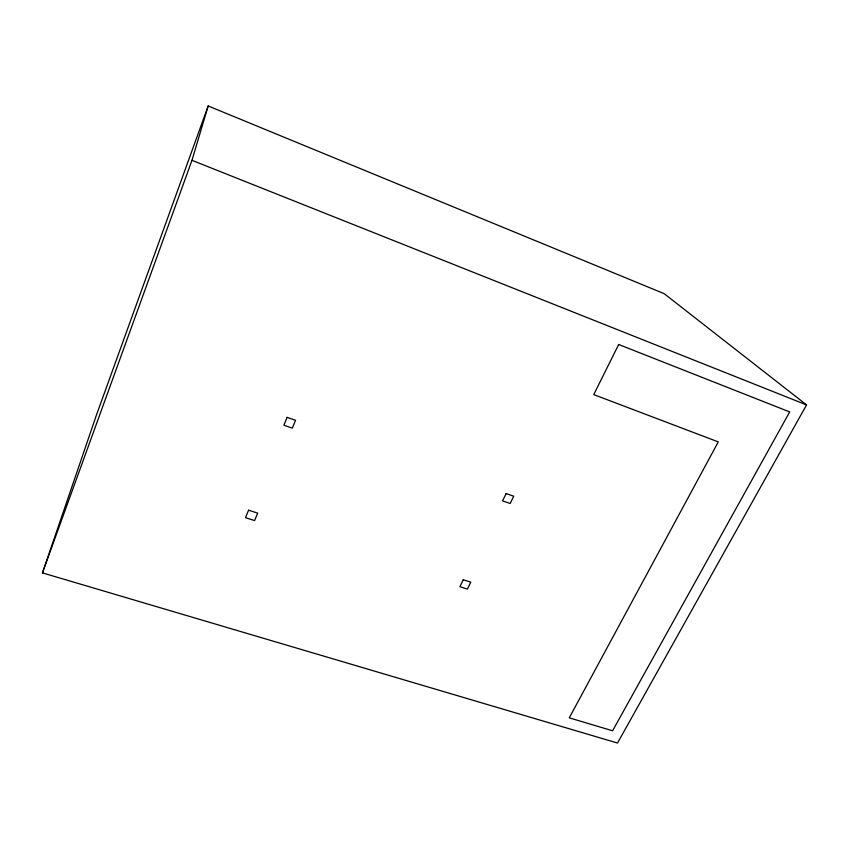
<?xml version="1.0" encoding="UTF-8"?>
<svg xmlns="http://www.w3.org/2000/svg" width="849" height="849" viewBox="0 0 849 849"><rect width="100%" height="100%" fill="white"/><g stroke="black" fill="none" stroke-linecap="round" stroke-linejoin="round"><path stroke-width="1.27" d="M42.45 572.884L191.98 160.323L208.175 105.966L664.141 293.648L806.55 404.909L617.51 743.034L42.45 572.884L96.51 414.853L208.175 105.966M191.98 160.323L806.55 404.909M248.587 510.196L245.488 517.657L254.583 520.586L257.693 513.146L248.587 510.196M287.132 417.358L283.874 425.222L292.289 428.129L295.569 420.287L287.132 417.358M463.278 579.729L459.893 586.691L467.375 589.1L470.771 582.159L463.278 579.729M506.131 493.556L502.566 500.868L510.164 503.489L513.741 496.198L506.131 493.556M618.698 344.492L593.738 394.605L718.275 441.894L569.265 717.851L612.585 730.777L789.697 411.935L618.698 344.492"/></g></svg>
